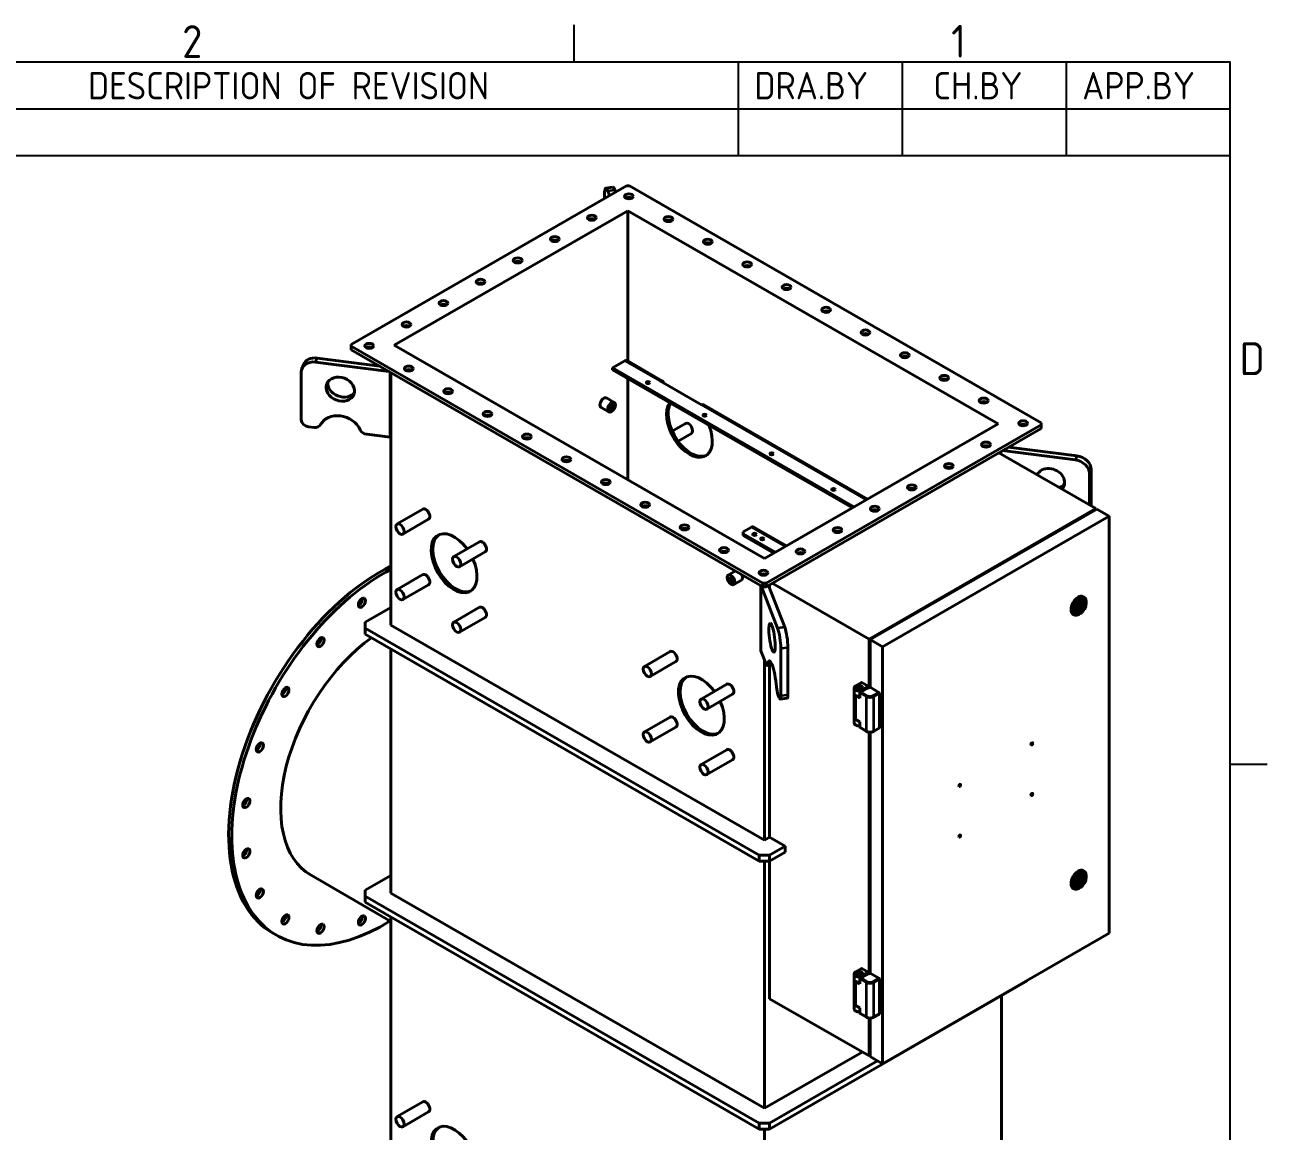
# Model space of a CAD drawing. Header units: millimetres. Extents: x 0 to 4200, y 0 to 2970.
# Drawn here: x 2997 to 4134, y 1892 to 2904 of the extents above; entities that cross this region are included whole.
import ezdxf

# ---------------------------------------------------------------- set-up
doc = ezdxf.new("R2010")
doc.units = ezdxf.units.MM
doc.header["$LTSCALE"] = 10
doc.layers.get('0').update_dxf_attribs({"color": 3, "lineweight": 25})
for name, color, linetype, lineweight in [('가시적인 것(ISO)', 3, 'Continuous', 40), ('가시적인 좁은 것(ISO)', 3, 'Continuous', 35), ('경계(ISO)', 7, 'Continuous', 25), ('기호(ISO)', 5, 'Continuous', 25)]:
    doc.layers.add(name, color=color, linetype=linetype, lineweight=lineweight)
doc.styles.add('ISO Proportiona M2B', font='isocp.shx')
doc.styles.add('문자 텍스트_M2B', font='isocp.shx')

# ---------------------------------------------------------------- blocks, each defined once
blk = doc.blocks.new('경계 Default Border')
at = {"layer": '경계(ISO)'}
for p, q in [((350, 287), (350, 290.4)), ((410, 222.75), (413.4, 222.75))]:
    blk.add_line(p, q, dxfattribs=at)
at = {"layer": '경계(ISO)', "flags": 128}
blk.add_lwpolyline([(10, 10), (10, 287), (410, 287), (410, 10), (10, 10)], dxfattribs=at)
at = {"layer": '경계(ISO)', "color": 2, "char_height": 3, "attachment_point": 7, "style": '문자 텍스트_M2B'}
for s, insert in [('2', (314.13, 287.37)), ('1', (384.49, 287.4)), ('D', (410.88, 258.35))]:
    blk.add_mtext(s, dxfattribs=dict(at, insert=insert))
blk = doc.blocks.new('리비전 내역')
at = {"layer": '기호(ISO)'}
for p, q in [((258, 287), (410, 287)), ((365, 287), (365, 282.72)), ((380, 287), (380, 282.72)), ((395, 287), (395, 282.72)), ((410, 287), (410, 282.72)), ((258, 282.72), (410, 282.72)), ((365, 282.72), (365, 278.44)), ((380, 282.72), (380, 278.44)), ((395, 282.72), (395, 278.44)), ((410, 282.72), (410, 278.44)), ((258, 278.44), (410, 278.44))]:
    blk.add_line(p, q, dxfattribs=at)
at = {"layer": '기호(ISO)', "color": 2, "char_height": 2.5, "attachment_point": 7, "style": 'ISO Proportiona M2B'}
for s, insert in [('DESCRIPTION OF REVISION', (305.51, 283.58)), ('DRA.BY', (366.48, 283.58)), ('CH.BY', (382.86, 283.58)), ('APP.BY', (396.48, 283.58))]:
    blk.add_mtext(s, dxfattribs=dict(at, insert=insert))

msp = doc.modelspace()

# ---------------------------------------------------------------- linework, layer by layer
at = {"layer": '가시적인 것(ISO)'}
for p, q in [((3547.724, 2756.566), (3295.994, 2611.604)), ((3528.905, 2754.56), (3535.411, 2755.398)), ((3532.362, 2747.72), (3530.608, 2752.237)), ((3537.114, 2753.075), (3537.945, 2750.935)), ((3547.724, 2756.566), (3550.552, 2756.566)), ((3927.204, 2539.666), (3550.552, 2756.566)), ((3527.699, 2748.829), (3527.699, 2745.034)), ((3335.309, 2610.79), (3549.138, 2733.926)), ((3549.138, 2596.301), (3549.138, 2733.926)), ((3549.138, 2733.926), (3887.889, 2538.852)), ((3295.994, 2609.975), (3295.994, 2611.604)), ((3295.994, 2606.705), (3295.994, 2609.975)), ((3295.994, 2609.975), (3672.646, 2393.076)), ((3295.994, 2606.705), (3672.646, 2389.806)), ((3674.06, 2415.716), (3335.309, 2610.79)), ((3252.278, 2593.04), (3250.823, 2589.294)), ((3263.252, 2595.368), (3330.784, 2586.671)), ((3321.985, 2591.738), (3264.707, 2599.114)), ((3534.996, 2590.069), (3546.31, 2596.584)), ((3548.306, 2596.78), (3580.833, 2578.049)), ((3250.24, 2542.54), (3250.24, 2586.143)), ((3331.564, 2586.222), (3331.564, 2526.617)), ((3332.292, 2528.49), (3332.292, 2585.803)), ((3534.996, 2590.069), (3755.913, 2462.852)), ((3534.996, 2588.434), (3534.996, 2590.069)), ((3534.996, 2588.434), (3754.493, 2462.034)), ((3549.138, 2487.654), (3549.138, 2580.29)), ((3578.837, 2577.853), (3616.549, 2556.136)), ((3529.571, 2562.59), (3536.643, 2558.518)), ((3524.581, 2553.924), (3531.652, 2549.852)), ((3618.545, 2556.332), (3768.395, 2470.04)), ((3261.898, 2535.588), (3256.746, 2536.252)), ((3601.867, 2539.323), (3589.645, 2532.285)), ((3887.889, 2538.852), (3674.06, 2415.716)), ((3675.474, 2393.076), (3927.204, 2538.038)), ((3927.204, 2539.666), (3927.204, 2538.038)), ((3927.204, 2538.038), (3927.204, 2534.767)), ((3331.564, 2526.617), (3310.147, 2529.375)), ((3332.292, 2528.49), (3331.564, 2526.617)), ((3332.292, 2354.625), (3332.292, 2528.49)), ((3607.19, 2530.08), (3594.986, 2523.052)), ((3675.474, 2389.806), (3927.204, 2534.767)), ((3888.485, 2512.471), (3977.173, 2461.399)), ((3890.179, 2511.495), (3890.179, 2513.446)), ((3891.863, 2514.416), (3958.492, 2505.835)), ((3959.946, 2509.582), (3897.446, 2517.63)), ((3971.503, 2493.259), (3971.503, 2464.664)), ((3972.958, 2463.826), (3972.958, 2497.005)), ((3361.45, 2460.83), (3337.88, 2447.257)), ((3977.173, 2461.399), (3769.755, 2341.954)), ((3978.116, 2460.856), (3770.698, 2341.412)), ((3977.173, 2460.313), (3977.173, 2461.399)), ((3989.43, 2454.34), (3978.116, 2460.856)), ((3366.773, 2451.586), (3343.203, 2438.013)), ((3654.638, 2439.945), (3662.181, 2444.289)), ((3664.177, 2444.485), (3694.097, 2427.255)), ((3782.012, 2334.896), (3989.43, 2454.34)), ((3989.43, 2072.818), (3989.43, 2454.34)), ((3654.638, 2438.316), (3654.638, 2439.945)), ((3654.638, 2438.316), (3683.972, 2421.424)), ((3654.638, 2436.681), (3654.638, 2438.316)), ((3654.638, 2436.681), (3682.553, 2420.606)), ((3413.305, 2430.969), (3389.735, 2417.396)), ((3418.628, 2421.725), (3395.058, 2408.152)), ((3361.45, 2400.877), (3337.88, 2387.303)), ((3647.446, 2404.317), (3640.924, 2400.561)), ((3674.06, 2400.339), (3674.06, 2401.546)), ((3366.773, 2391.633), (3343.203, 2378.06)), ((3652.985, 2395.967), (3645.914, 2391.895)), ((3670.807, 2390.865), (3670.807, 2331.26)), ((3686.084, 2351.875), (3670.982, 2390.764)), ((3675.474, 2393.076), (3672.646, 2393.076)), ((3672.646, 2393.076), (3672.646, 2389.806)), ((3672.646, 2389.806), (3675.474, 2389.806)), ((3675.474, 2389.806), (3675.474, 2393.076)), ((3677.69, 2391.081), (3692.59, 2352.713)), ((3678.774, 2391.706), (3678.774, 2388.289)), ((3681.067, 2393.026), (3769.755, 2341.954)), ((3965.173, 2376.484), (3965.693, 2376.185)), ((3965.803, 2380.737), (3966.51, 2380.33)), ((3968.452, 2374.685), (3968.452, 2376.042)), ((3332.292, 2370.913), (3308.722, 2357.34)), ((3413.305, 2371.016), (3389.735, 2357.442)), ((3956.488, 2364.561), (3957.195, 2364.154)), ((3959.256, 2368.566), (3959.346, 2368.514)), ((3960.94, 2369.432), (3959.284, 2370.386)), ((3959.287, 2370.402), (3959.346, 2370.367)), ((3959.346, 2370.367), (3960.94, 2371.286)), ((3959.346, 2368.514), (3960.94, 2369.432)), ((3959.85, 2367.241), (3960.37, 2366.941)), ((3960.891, 2371.257), (3962.366, 2370.408)), ((3963.052, 2365.307), (3961.878, 2364.626)), ((3962.258, 2373.547), (3963.697, 2372.718)), ((3962.636, 2373.883), (3963.427, 2374.339)), ((3963.801, 2374.437), (3966.716, 2372.759)), ((3965.122, 2373.694), (3963.824, 2374.441)), ((3965.122, 2371.841), (3963.852, 2372.572)), ((3966.716, 2374.612), (3965.122, 2373.694)), ((3966.716, 2372.759), (3965.122, 2371.841)), ((3308.722, 2351.91), (3308.722, 2357.34)), ((3332.292, 2354.625), (3674.06, 2157.814)), ((3418.628, 2361.772), (3395.058, 2348.199)), ((3308.722, 2346.46), (3308.722, 2351.91)), ((3308.722, 2351.91), (3669.346, 2144.241)), ((3669.346, 2138.79), (3308.722, 2346.46)), ((3769.755, 2341.954), (3769.755, 2297.266)), ((3332.292, 2109.361), (3332.292, 2332.887)), ((3587.724, 2330.527), (3564.154, 2316.954)), ((3670.807, 2331.26), (3675.597, 2318.927)), ((3688.994, 2289.879), (3688.994, 2333.481)), ((3695.5, 2334.319), (3695.5, 2290.716)), ((3770.698, 2297.809), (3770.698, 2341.412)), ((3770.698, 2341.412), (3782.012, 2334.896)), ((3782.012, 1953.374), (3782.012, 2334.896)), ((3593.047, 2321.284), (3569.477, 2307.711)), ((3674.06, 2157.814), (3674.06, 2322.883)), ((3681.104, 2318.365), (3676.448, 2317.765)), ((3678.774, 2318.065), (3678.774, 2160.528)), ((3639.579, 2300.666), (3616.009, 2287.093)), ((3756.132, 2296.993), (3756.132, 2292.169)), ((3762.823, 2302.185), (3757.638, 2299.199)), ((3759.379, 2298.076), (3758.906, 2297.802)), ((3768.008, 2297.027), (3761.547, 2293.307)), ((3762.218, 2298.076), (3762.692, 2297.802)), ((3768.813, 2298.895), (3763.156, 2302.152)), ((3768.813, 2296.723), (3768.341, 2296.995)), ((3770.698, 2297.809), (3768.813, 2296.723)), ((3769.284, 2296.995), (3769.284, 2298.078)), ((3778.712, 2293.194), (3770.698, 2297.809)), ((3644.902, 2291.423), (3621.332, 2277.85)), ((3686.387, 2291.142), (3687.539, 2288.175)), ((3694.896, 2287.851), (3688.39, 2287.013)), ((3756.132, 2270.286), (3756.132, 2292.087)), ((3761.27, 2288.015), (3757.499, 2290.187)), ((3761.27, 2292.921), (3761.27, 2288.015)), ((3779.183, 2260.766), (3779.183, 2292.378)), ((3587.724, 2270.574), (3564.154, 2257.001)), ((3756.132, 2270.204), (3756.132, 2265.381)), ((3757.499, 2268.386), (3761.27, 2266.214)), ((3761.27, 2266.214), (3761.27, 2261.309)), ((3593.047, 2261.33), (3569.477, 2247.757)), ((3767.537, 2257.473), (3761.547, 2260.923)), ((3769.755, 2256.769), (3769.755, 2035.651)), ((3770.698, 2036.194), (3770.698, 2256.71)), ((3779.045, 2260.46), (3773.859, 2257.473)), ((3639.579, 2240.713), (3616.009, 2227.14)), ((3644.902, 2231.469), (3621.332, 2217.896)), ((3674.06, 2157.814), (3678.774, 2160.528)), ((3692.916, 2152.385), (3678.774, 2160.528)), ((3678.774, 2144.241), (3692.916, 2152.385)), ((3692.916, 2146.934), (3692.916, 2152.385)), ((3678.774, 2144.241), (3669.346, 2144.241)), ((3669.346, 2144.241), (3669.346, 2138.79)), ((3669.346, 2138.79), (3678.774, 2138.79)), ((3674.06, 1912.55), (3674.06, 2138.79)), ((3692.916, 2146.934), (3678.774, 2138.79)), ((3678.774, 2138.79), (3678.774, 2144.241)), ((3678.774, 2138.79), (3678.774, 2012.825)), ((3332.292, 2083.644), (3259.155, 2125.761)), ((3332.292, 2125.649), (3308.722, 2112.076)), ((3965.173, 2125.77), (3965.693, 2125.47)), ((3965.803, 2130.023), (3966.51, 2129.615)), ((3959.256, 2117.852), (3959.346, 2117.8)), ((3960.94, 2118.718), (3959.284, 2119.672)), ((3959.287, 2119.687), (3959.346, 2119.653)), ((3959.346, 2119.653), (3960.94, 2120.571)), ((3959.346, 2117.8), (3960.94, 2118.718)), ((3959.85, 2116.526), (3960.37, 2116.227)), ((3960.891, 2120.543), (3962.366, 2119.693)), ((3963.052, 2114.593), (3961.878, 2113.912)), ((3962.258, 2122.833), (3963.697, 2122.004)), ((3962.636, 2123.169), (3963.427, 2123.625)), ((3963.801, 2123.723), (3966.716, 2122.044)), ((3965.122, 2122.979), (3963.824, 2123.726)), ((3965.122, 2121.126), (3963.852, 2121.857)), ((3966.716, 2123.897), (3965.122, 2122.979)), ((3966.716, 2122.044), (3965.122, 2121.126)), ((3968.452, 2123.97), (3968.452, 2125.328)), ((3308.722, 2106.646), (3308.722, 2112.076)), ((3308.722, 2106.646), (3669.346, 1898.977)), ((3308.722, 2101.196), (3308.722, 2106.646)), ((3332.292, 2109.361), (3674.06, 1912.55)), ((3956.488, 2113.846), (3957.195, 2113.439)), ((3669.346, 1893.526), (3308.722, 2101.196)), ((3332.292, 1840.115), (3332.292, 2087.623)), ((3224.721, 2072.506), (3227.549, 2070.877)), ((3989.43, 2072.818), (3782.012, 1953.374)), ((3756.132, 2035.377), (3756.132, 2030.554)), ((3762.823, 2040.57), (3757.638, 2037.584)), ((3759.379, 2036.461), (3758.906, 2036.187)), ((3768.008, 2035.412), (3761.547, 2031.692)), ((3762.218, 2036.461), (3762.692, 2036.187)), ((3768.813, 2037.28), (3763.156, 2040.537)), ((3768.813, 2035.108), (3768.341, 2035.38)), ((3770.698, 2036.194), (3768.813, 2035.108)), ((3769.284, 2035.38), (3769.284, 2036.463)), ((3778.712, 2031.579), (3770.698, 2036.194)), ((3914.477, 2029.258), (3678.774, 1893.526)), ((3756.132, 2008.671), (3756.132, 2030.472)), ((3761.27, 2026.4), (3757.499, 2028.572)), ((3761.27, 2031.305), (3761.27, 2026.4)), ((3779.183, 1999.151), (3779.183, 2030.763)), ((3914.477, 2029.656), (3914.477, 2029.258)), ((3678.774, 2012.825), (3769.755, 1960.432)), ((3890.906, 1768.178), (3890.906, 2015.685)), ((3756.132, 2008.589), (3756.132, 2003.766)), ((3757.499, 2006.771), (3761.27, 2004.599)), ((3761.27, 2004.599), (3761.27, 1999.694)), ((3767.537, 1995.858), (3761.547, 1999.308)), ((3769.755, 1995.154), (3769.755, 1960.432)), ((3770.698, 1959.89), (3770.698, 1995.095)), ((3779.045, 1998.844), (3773.859, 1995.858)), ((3674.06, 1912.55), (3763.483, 1964.045)), ((3678.774, 1898.977), (3777.625, 1955.901)), ((3769.755, 1960.432), (3770.698, 1960.975)), ((3782.012, 1953.374), (3770.698, 1959.89)), ((3361.45, 1918.524), (3337.88, 1904.951)), ((3366.773, 1909.28), (3343.203, 1895.707)), ((3678.774, 1898.977), (3669.346, 1898.977)), ((3669.346, 1898.977), (3669.346, 1893.526)), ((3678.774, 1893.526), (3678.774, 1898.977)), ((3669.346, 1893.526), (3678.774, 1893.526)), ((3674.06, 1643.304), (3674.06, 1893.526))]:
    msp.add_line(p, q, dxfattribs=at)
for centre, major_axis, ratio, start_param, end_param in [((3530.608, 2741.336), (-1.703, 13.224), 0.17842005, 5.65799398, 7.22879031), ((3537.114, 2742.174), (-1.703, 13.224), 0.17842005, 5.65799398, 6.28318531), ((3550.081, 2743.795), (-4, 0), 0.5758617, 3.93087328, 5.49390468), ((3516.14, 2724.249), (-4, 0), 0.5758617, 3.93087328, 5.49390468), ((3586.143, 2723.028), (-4, 0), 0.5758617, 3.93087328, 5.49390468), ((3482.199, 2704.704), (-4, 0), 0.5758617, 3.93087328, 5.49390468), ((3622.206, 2702.261), (-4, 0), 0.5758617, 3.93087328, 5.49390468), ((3448.257, 2685.158), (-4, 0), 0.5758617, 3.93087328, 5.49390468), ((3658.268, 2681.494), (-4, 0), 0.5758617, 3.93087328, 5.49390468), ((3414.316, 2665.613), (-4, 0), 0.5758617, 3.93087328, 5.49390468), ((3694.331, 2660.727), (-4, 0), 0.5758617, 3.93087328, 5.49390468), ((3380.375, 2646.068), (-4, 0), 0.5758617, 3.93087328, 5.49390468), ((3730.393, 2639.96), (-4, 0), 0.5758617, 3.93087328, 5.49390468), ((3346.434, 2626.522), (-4, 0), 0.5758617, 3.93087328, 5.49390468), ((3766.456, 2619.193), (-4, 0), 0.5758617, 3.93087328, 5.49390468), ((3312.493, 2606.977), (-4, 0), 0.5758617, 3.93087328, 5.49390468), ((3263.252, 2584.467), (-12.429, 4.827), 0.79784058, 5.01284084, 6.58363716), ((3264.707, 2588.213), (-12.429, 4.827), 0.79784058, 5.01284084, 6.28318531), ((3546.31, 2593.314), (1.996, 3.466), 0.57809312, 0, 0.78346445), ((3802.518, 2598.426), (-4, 0), 0.5758617, 3.93087328, 5.49390468), ((3348.555, 2586.21), (-4, 0), 0.5758617, 3.93087328, 5.49390468), ((3287.478, 2574.38), (-12.429, 4.827), 0.79784058, 0.19004829, 2.95154437), ((3567.523, 2574.969), (-1.639, 0), 0.5758617, 4.18912939, 5.23564857), ((3578.837, 2574.583), (1.996, 3.466), 0.57809312, 5.49972085, 7.06664976), ((3838.58, 2577.659), (-4, 0), 0.5758617, 3.93087328, 5.49390468), ((3384.618, 2565.443), (-4, 0), 0.5758617, 3.93087328, 5.49390468), ((3527.076, 2558.257), (-2.495, -4.333), 0.57809312, 3.14159265, 6.28318531), ((3605.377, 2535.306), (14.805, -25.709), 0.57809312, 3.38271015, 7.61673155), ((3606.885, 2536.174), (-14.805, 25.709), 0.57809312, 0.32300213, 3.09082076), ((3874.643, 2556.892), (-4, 0), 0.5758617, 3.93087328, 5.49390468), ((3286.023, 2529.757), (-18.644, 7.24), 0.79784058, 3.82644129, 6.19924039), ((3420.68, 2544.676), (-4, 0), 0.5758617, 3.93087328, 5.49390468), ((3616.549, 2552.866), (1.996, 3.466), 0.57809312, 0, 0.78346445), ((3256.746, 2541.702), (-6.215, 2.413), 0.79784058, 0.30045186, 1.87124818), ((3261.898, 2541.039), (6.215, -2.413), 0.79784058, 5.01284084, 6.19924039), ((3604.528, 2534.701), (2.662, -4.622), 0.57809312, 0, 3.14159265), ((3619.377, 2545.108), (-1.639, 0), 0.5758617, 4.18912939, 5.23564857), ((3605.377, 2535.306), (14.805, -25.709), 0.57809312, 1.64786815, 1.65580692), ((3910.705, 2536.125), (-4, 0), 0.5758617, 3.93087328, 5.49390468), ((3310.147, 2534.825), (-6.215, 2.413), 0.79784058, 0.68484863, 1.87124818), ((3456.743, 2523.909), (-4, 0), 0.5758617, 3.93087328, 5.49390468), ((3876.764, 2516.579), (-4, 0), 0.5758617, 3.93087328, 5.49390468), ((3492.805, 2503.142), (-4, 0), 0.5758617, 3.93087328, 5.49390468), ((3680.66, 2509.818), (-1.639, 0), 0.5758617, 4.18912939, 5.23564857), ((3958.492, 2494.935), (12.429, -4.827), 0.79784058, 0.30045186, 1.87124818), ((3959.946, 2498.681), (12.429, -4.827), 0.79784058, 0.30045186, 1.87124818), ((3842.823, 2497.034), (-4, 0), 0.5758617, 3.93087328, 5.49390468), ((3935.721, 2486.966), (-12.429, 4.827), 0.79784058, 2.81405881, 6.23117372), ((3937.176, 2490.713), (-12.429, 4.827), 0.79784058, 0.19004829, 0.34350145), ((3528.868, 2482.375), (-4, 0), 0.5758617, 3.93087328, 5.49390468), ((3737.228, 2477.242), (-1.639, 0), 0.5758617, 4.18912939, 5.23564857), ((3808.882, 2477.489), (-4, 0), 0.5758617, 3.93087328, 5.49390468), ((3937.176, 2490.713), (12.429, -4.827), 0.79784058, 5.56013842, 6.09313702), ((3364.112, 2456.208), (-2.662, 4.622), 0.57809312, 3.14159265, 6.28318531), ((3564.93, 2461.608), (-4, 0), 0.5758617, 3.93087328, 5.49390468), ((3774.941, 2457.943), (-4, 0), 0.5758617, 3.93087328, 5.49390468), ((3662.181, 2441.018), (1.996, 3.466), 0.57809312, 0, 0.78346445), ((3390.039, 2411.301), (14.805, -25.709), 0.57809312, 1.75499133, 7.67665847), ((3391.547, 2412.17), (-14.805, 25.709), 0.57809312, 0.0507719, 3.09082076), ((3600.993, 2440.841), (-4, 0), 0.5758617, 3.93087328, 5.49390468), ((3665.009, 2436.138), (-1.639, 0), 0.5758617, 4.18912939, 5.23564857), ((3672.08, 2432.066), (-1.639, 0), 0.5758617, 4.18912939, 5.23564857), ((3741, 2438.398), (-4, 0), 0.5758617, 3.93087328, 5.49390468), ((3415.966, 2426.347), (-2.662, 4.622), 0.57809312, 3.14159265, 6.28318531), ((3637.055, 2420.074), (-4, 0), 0.5758617, 3.93087328, 5.49390468), ((3707.059, 2418.852), (-4, 0), 0.5758617, 3.93087328, 5.49390468), ((3322.864, 2242.934), (-98.143, -170.428), 0.57809312, 3.85720845, 6.28318531), ((3325.692, 2241.305), (-98.143, -170.428), 0.57809312, 3.87758165, 7.1089894), ((3364.112, 2396.255), (-2.662, 4.622), 0.57809312, 3.14159265, 6.28318531), ((3650.49, 2400.3), (2.495, -4.333), 0.57809312, 0, 1.37439682), ((3673.117, 2399.307), (-4, 0), 0.5758617, 3.93087328, 5.49390468), ((3302.953, 2376.815), (2.329, 4.044), 0.57809312, 3.79126171, 5.63351625), ((3961.146, 2372.649), (4.658, 8.088), 0.57809312, 0, 3.14159265), ((3961.853, 2372.242), (4.658, 8.088), 0.57809312, 5.49585344, 10.21210983), ((3963.031, 2371.563), (2.662, 4.622), 0.57809312, 5.70998612, 8.42331341), ((3415.966, 2366.394), (-2.662, 4.622), 0.57809312, 3.14159265, 6.28318531), ((3963.031, 2371.563), (-2.662, -4.622), 0.57809312, 5.70998612, 8.42331341), ((3960.014, 2373.3), (1.58, 2.744), 0.57809312, 3.74747052, 4.1026437), ((3963.031, 2371.563), (1.58, 2.744), 0.57809312, 5.86186575, 8.27143378), ((3963.031, 2371.563), (-1.58, -2.744), 0.57809312, 5.86186575, 8.27143378), ((3325.692, 2241.305), (-66.538, -115.544), 0.57809312, 4.04374007, 6.28318531), ((3265.08, 2340.778), (2.329, 4.044), 0.57809312, 3.79126171, 5.63351625), ((3686.084, 2340.974), (1.703, -13.224), 0.17842005, 0.945605, 2.51640133), ((3692.59, 2341.812), (-1.703, 13.224), 0.17842005, 4.08719766, 5.65799398), ((3590.386, 2325.906), (-2.662, 4.622), 0.57809312, 3.14159265, 6.28318531), ((3675.597, 2324.377), (0.851, -6.612), 0.17842005, 5.65799398, 6.84439353), ((3680.992, 2302.309), (-2.554, 19.836), 0.17842005, 4.47159443, 6.84439353), ((3616.313, 2280.998), (14.805, -25.709), 0.57809312, 1.75499133, 7.67665847), ((3232.864, 2295.163), (2.329, 4.044), 0.57809312, 3.79126171, 5.63351625), ((3617.822, 2281.867), (-14.805, 25.709), 0.57809312, 0.0507719, 3.09082076), ((3642.24, 2296.045), (-2.662, 4.622), 0.57809312, 3.14159265, 6.28318531), ((3686.387, 2296.592), (-0.851, 6.612), 0.17842005, 1.33000178, 2.51640133), ((3760.799, 2297.265), (-2.667, 0), 0.5758617, 2.42121291, 7.00356505), ((3760.799, 2296.72), (-2.667, 0), 0.5758617, 5.50163969, 6.10477871), ((3760.799, 2296.72), (2.667, 0), 0.5758617, 0.1784066, 0.78154562), ((3763.156, 2301.607), (-0.333, 0.578), 0.57809312, 5.49972085, 6.28318531), ((3768.341, 2296.45), (-0.333, 0.578), 0.57809312, 5.49972085, 6.28318531), ((3768.813, 2298.35), (-0.333, 0.578), 0.57809312, 3.92892453, 5.49972085), ((3687.539, 2293.625), (0.851, -6.612), 0.17842005, 5.65799398, 7.22879031), ((3694.045, 2294.463), (0.851, -6.612), 0.17842005, 0, 0.945605), ((3760.799, 2292.087), (-4.667, 0), 0.5758617, 6.26797372, 7.06858347), ((3760.799, 2292.169), (-4.667, 0), 0.5758617, 0, 1.67198417), ((3762.213, 2292.921), (0.943, 0), 0.57809312, 1.57079633, 3.14159265), ((3778.712, 2292.649), (-0.333, 0.578), 0.57809312, 3.92892453, 5.49972085), ((3590.386, 2265.952), (-2.662, 4.622), 0.57809312, 3.14159265, 6.28318531), ((3760.799, 2270.204), (-4.667, 0), 0.5758617, 6.26797372, 7.27637748), ((3760.799, 2270.286), (-4.667, 0), 0.5758617, 0, 0.78539816), ((3762.213, 2261.309), (0.943, 0), 0.57809312, 3.14159265, 3.92892453), ((3778.712, 2261.037), (0.333, -0.578), 0.57809312, 0, 0.78733187), ((3209.457, 2244.436), (2.329, 4.044), 0.57809312, 3.79126171, 5.63351625), ((3642.24, 2236.091), (-2.662, 4.622), 0.57809312, 3.14159265, 6.28318531), ((3917.776, 2246.567), (0.582, 1.011), 0.57809312, 4.07990888, 5.34486908), ((3851.78, 2208.562), (0.582, 1.011), 0.57809312, 4.07990888, 5.34486908), ((3197.152, 2193.562), (2.329, 4.044), 0.57809312, 3.79126171, 5.63351625), ((3917.776, 2200.239), (0.582, 1.011), 0.57809312, 4.07990888, 5.34486908), ((3851.78, 2162.234), (0.582, 1.011), 0.57809312, 4.07990888, 5.34486908), ((3197.152, 2147.52), (2.329, 4.044), 0.57809312, 3.79126171, 5.63351625), ((3961.146, 2121.934), (4.658, 8.088), 0.57809312, 0, 3.14159265), ((3961.853, 2121.527), (4.658, 8.088), 0.57809312, 5.49585344, 10.21210983), ((3963.031, 2120.849), (2.662, 4.622), 0.57809312, 5.70998612, 8.42331341), ((3963.031, 2120.849), (-2.662, -4.622), 0.57809312, 5.70998612, 8.42331341), ((3960.014, 2122.586), (1.58, 2.744), 0.57809312, 3.74747052, 4.1026437), ((3963.031, 2120.849), (1.58, 2.744), 0.57809312, 5.86186575, 8.27143378), ((3963.031, 2120.849), (-1.58, -2.744), 0.57809312, 5.86186575, 8.27143378), ((3209.457, 2110.819), (2.329, 4.044), 0.57809312, 3.79126171, 5.63351625), ((3232.864, 2087.049), (2.329, 4.044), 0.57809312, 3.79126171, 5.63351625), ((3265.08, 2078.539), (2.329, 4.044), 0.57809312, 3.79126171, 5.63351625), ((3302.953, 2086.121), (2.329, 4.044), 0.57809312, 3.79126171, 5.63351625), ((3760.799, 2035.65), (-2.667, 0), 0.5758617, 2.42121291, 7.00356505), ((3760.799, 2035.105), (-2.667, 0), 0.5758617, 5.50163969, 6.10477871), ((3760.799, 2035.105), (2.667, 0), 0.5758617, 0.1784066, 0.78154562), ((3763.156, 2039.992), (-0.333, 0.578), 0.57809312, 5.49972085, 6.28318531), ((3768.341, 2034.835), (-0.333, 0.578), 0.57809312, 5.49972085, 6.28318531), ((3768.813, 2036.735), (-0.333, 0.578), 0.57809312, 3.92892453, 5.49972085), ((3760.799, 2030.472), (-4.667, 0), 0.5758617, 6.26797372, 7.06858347), ((3760.799, 2030.554), (-4.667, 0), 0.5758617, 0, 1.67198417), ((3762.213, 2031.305), (0.943, 0), 0.57809312, 1.57079633, 3.14159265), ((3778.712, 2031.034), (-0.333, 0.578), 0.57809312, 3.92892453, 5.49972085), ((3760.799, 2008.589), (-4.667, 0), 0.5758617, 6.26797372, 7.27637748), ((3760.799, 2008.671), (-4.667, 0), 0.5758617, 0, 0.78539816), ((3762.213, 1999.694), (0.943, 0), 0.57809312, 3.14159265, 3.92892453), ((3778.712, 1999.422), (0.333, -0.578), 0.57809312, 0, 0.78733187), ((3364.112, 1913.902), (-2.662, 4.622), 0.57809312, 3.14159265, 6.28318531), ((3390.039, 1868.995), (14.805, -25.709), 0.57809312, 1.75499133, 7.67665847), ((3391.547, 1869.863), (-14.805, 25.709), 0.57809312, 0.0507719, 3.09082076)]:
    msp.add_ellipse(centre, major_axis=major_axis, ratio=ratio, start_param=start_param, end_param=end_param, dxfattribs=at)
for centre, major_axis, ratio in [((3550.081, 2747.065), (4, 0), 0.5758617), ((3516.14, 2727.519), (4, 0), 0.5758617), ((3586.143, 2726.298), (4, 0), 0.5758617), ((3482.199, 2707.974), (4, 0), 0.5758617), ((3622.206, 2705.531), (4, 0), 0.5758617), ((3448.257, 2688.429), (4, 0), 0.5758617), ((3658.268, 2684.764), (4, 0), 0.5758617), ((3414.316, 2668.883), (4, 0), 0.5758617), ((3694.331, 2663.997), (4, 0), 0.5758617), ((3380.375, 2649.338), (4, 0), 0.5758617), ((3730.393, 2643.23), (4, 0), 0.5758617), ((3346.434, 2629.792), (4, 0), 0.5758617), ((3766.456, 2622.463), (4, 0), 0.5758617), ((3312.493, 2610.247), (4, 0), 0.5758617), ((3802.518, 2601.696), (4, 0), 0.5758617), ((3348.555, 2589.48), (4, 0), 0.5758617), ((3286.023, 2570.634), (-12.429, 4.827), 0.79784058), ((3838.58, 2580.929), (4, 0), 0.5758617), ((3384.618, 2568.713), (4, 0), 0.5758617), ((3567.523, 2576.605), (1.639, 0), 0.5758617), ((3534.147, 2554.185), (2.495, 4.333), 0.57809312), ((3874.643, 2560.162), (4, 0), 0.5758617), ((3420.68, 2547.946), (4, 0), 0.5758617), ((3534.147, 2554.185), (1.106, 1.92), 0.57809312), ((3619.377, 2546.744), (1.639, 0), 0.5758617), ((3910.705, 2539.395), (4, 0), 0.5758617), ((3456.743, 2527.179), (4, 0), 0.5758617), ((3680.66, 2511.453), (1.639, 0), 0.5758617), ((3876.764, 2519.85), (4, 0), 0.5758617), ((3492.805, 2506.412), (4, 0), 0.5758617), ((3842.823, 2500.304), (4, 0), 0.5758617), ((3528.868, 2485.645), (4, 0), 0.5758617), ((3737.228, 2478.878), (1.639, 0), 0.5758617), ((3808.882, 2480.759), (4, 0), 0.5758617), ((3564.93, 2464.878), (4, 0), 0.5758617), ((3774.941, 2461.213), (4, 0), 0.5758617), ((3340.542, 2442.635), (-2.662, 4.622), 0.57809312), ((3600.993, 2444.111), (4, 0), 0.5758617), ((3741, 2441.668), (4, 0), 0.5758617), ((3665.009, 2437.773), (1.639, 0), 0.5758617), ((3672.08, 2433.701), (1.639, 0), 0.5758617), ((3637.055, 2423.344), (4, 0), 0.5758617), ((3707.059, 2422.123), (4, 0), 0.5758617), ((3392.396, 2412.774), (-2.662, 4.622), 0.57809312), ((3643.419, 2396.228), (-2.495, 4.333), 0.57809312), ((3643.419, 2396.228), (-1.106, 1.92), 0.57809312), ((3673.117, 2402.577), (4, 0), 0.5758617), ((3340.542, 2382.682), (-2.662, 4.622), 0.57809312), ((3305.781, 2375.186), (2.329, 4.044), 0.57809312), ((3963.031, 2371.563), (-3.826, -6.644), 0.57809312), ((3963.031, 2371.563), (-2.711, -4.708), 0.57809312), ((3963.031, 2371.563), (-0.665, -1.155), 0.57809312), ((3392.396, 2352.821), (-2.662, 4.622), 0.57809312), ((3680.992, 2343.186), (-1.703, 13.224), 0.17842005), ((3267.909, 2339.149), (2.329, 4.044), 0.57809312), ((3566.816, 2312.332), (-2.662, 4.622), 0.57809312), ((3235.692, 2293.534), (2.329, 4.044), 0.57809312), ((3760.799, 2297.538), (-3, 0), 0.5758617), ((3760.799, 2297.265), (-2, 0), 0.5758617), ((3618.67, 2282.471), (-2.662, 4.622), 0.57809312), ((3566.816, 2252.379), (-2.662, 4.622), 0.57809312), ((3212.286, 2242.807), (2.329, 4.044), 0.57809312), ((3918.719, 2246.024), (-0.582, -1.011), 0.57809312), ((3618.67, 2222.518), (-2.662, 4.622), 0.57809312), ((3852.723, 2208.019), (-0.582, -1.011), 0.57809312), ((3199.98, 2191.933), (2.329, 4.044), 0.57809312), ((3918.719, 2199.696), (-0.582, -1.011), 0.57809312), ((3852.723, 2161.691), (-0.582, -1.011), 0.57809312), ((3199.98, 2145.892), (2.329, 4.044), 0.57809312), ((3963.031, 2120.849), (-3.826, -6.644), 0.57809312), ((3963.031, 2120.849), (-2.711, -4.708), 0.57809312), ((3963.031, 2120.849), (-0.665, -1.155), 0.57809312), ((3212.286, 2109.19), (2.329, 4.044), 0.57809312), ((3235.692, 2085.421), (2.329, 4.044), 0.57809312), ((3267.909, 2076.911), (2.329, 4.044), 0.57809312), ((3305.781, 2084.492), (2.329, 4.044), 0.57809312), ((3760.799, 2035.922), (-3, 0), 0.5758617), ((3760.799, 2035.65), (-2, 0), 0.5758617), ((3340.542, 1900.329), (-2.662, 4.622), 0.57809312)]:
    msp.add_ellipse(centre, major_axis=major_axis, ratio=ratio, dxfattribs=at)
for points, knots in [([(3756.132, 2296.993), (3756.132, 2297.174), (3756.157, 2297.355), (3756.253, 2297.704), (3756.324, 2297.873), (3756.504, 2298.191), (3756.612, 2298.34), (3756.859, 2298.62), (3756.997, 2298.749), (3757.3, 2298.989), (3757.463, 2299.099), (3757.638, 2299.199)], [5.497787144, 5.497787144, 5.497787144, 5.497787144, 5.654866776, 5.654866776, 5.811946409, 5.811946409, 5.969026042, 5.969026042, 6.126105675, 6.126105675, 6.283185307, 6.283185307, 6.283185307, 6.283185307]), ([(3756.132, 2265.381), (3756.132, 2265.088), (3756.198, 2264.797), (3756.451, 2264.235), (3756.646, 2263.97), (3757.165, 2263.462), (3757.505, 2263.231), (3758.29, 2262.84), (3758.74, 2262.686), (3759.688, 2262.476), (3760.185, 2262.419), (3760.88, 2262.409), (3761.076, 2262.413), (3761.27, 2262.425)], [0.78539816, 0.78539816, 0.78539816, 0.78539816, 1.03891682, 1.03891682, 1.3173777, 1.3173777, 1.64367389, 1.64367389, 1.98829169, 1.98829169, 2.33014402, 2.33014402, 2.46389669, 2.46389669, 2.46389669, 2.46389669]), ([(3767.537, 2257.473), (3767.886, 2257.273), (3768.277, 2257.111), (3769.112, 2256.865), (3769.557, 2256.782), (3770.466, 2256.7), (3770.93, 2256.7), (3771.839, 2256.782), (3772.284, 2256.865), (3773.12, 2257.111), (3773.511, 2257.273), (3773.859, 2257.473)], [1.57079633, 1.57079633, 1.57079633, 1.57079633, 1.88495559, 1.88495559, 2.19911486, 2.19911486, 2.51327412, 2.51327412, 2.82743339, 2.82743339, 3.14159265, 3.14159265, 3.14159265, 3.14159265]), ([(3756.132, 2035.377), (3756.132, 2035.559), (3756.157, 2035.74), (3756.253, 2036.089), (3756.324, 2036.258), (3756.504, 2036.576), (3756.612, 2036.725), (3756.859, 2037.004), (3756.997, 2037.134), (3757.3, 2037.374), (3757.463, 2037.484), (3757.638, 2037.584)], [5.497787144, 5.497787144, 5.497787144, 5.497787144, 5.654866776, 5.654866776, 5.811946409, 5.811946409, 5.969026042, 5.969026042, 6.126105675, 6.126105675, 6.283185307, 6.283185307, 6.283185307, 6.283185307]), ([(3756.132, 2003.766), (3756.132, 2003.473), (3756.198, 2003.182), (3756.451, 2002.62), (3756.646, 2002.354), (3757.165, 2001.847), (3757.505, 2001.616), (3758.29, 2001.225), (3758.74, 2001.071), (3759.688, 2000.861), (3760.185, 2000.804), (3760.88, 2000.793), (3761.076, 2000.798), (3761.27, 2000.81)], [0.78539816, 0.78539816, 0.78539816, 0.78539816, 1.03891682, 1.03891682, 1.3173777, 1.3173777, 1.64367389, 1.64367389, 1.98829169, 1.98829169, 2.33014402, 2.33014402, 2.46389669, 2.46389669, 2.46389669, 2.46389669]), ([(3767.537, 1995.858), (3767.886, 1995.658), (3768.277, 1995.495), (3769.112, 1995.25), (3769.557, 1995.167), (3770.466, 1995.084), (3770.93, 1995.084), (3771.839, 1995.167), (3772.284, 1995.25), (3773.12, 1995.495), (3773.511, 1995.658), (3773.859, 1995.858)], [1.57079633, 1.57079633, 1.57079633, 1.57079633, 1.88495559, 1.88495559, 2.19911486, 2.19911486, 2.51327412, 2.51327412, 2.82743339, 2.82743339, 3.14159265, 3.14159265, 3.14159265, 3.14159265])]:
    msp.add_open_spline(points, degree=3, knots=knots, dxfattribs=at)
at = {"layer": '가시적인 좁은 것(ISO)'}
for p, q in [((3530.608, 2752.237), (3537.114, 2753.075)), ((3263.252, 2595.368), (3264.707, 2599.114)), ((3546.31, 2596.584), (3578.837, 2577.853)), ((3616.549, 2556.136), (3767.226, 2469.367)), ((3959.946, 2509.582), (3958.492, 2505.835)), ((3971.503, 2493.259), (3972.958, 2497.005)), ((3662.181, 2444.289), (3692.929, 2426.582)), ((3692.59, 2352.713), (3686.084, 2351.875)), ((3688.994, 2333.481), (3695.5, 2334.319)), ((3680.713, 2319.345), (3676.945, 2318.86)), ((3763.156, 2302.152), (3757.97, 2299.166)), ((3762.213, 2293.466), (3768.341, 2296.995)), ((3763.627, 2295.909), (3768.813, 2298.895)), ((3769.284, 2298.078), (3764.098, 2295.092)), ((3695.5, 2290.716), (3688.994, 2289.879)), ((3757.499, 2290.187), (3757.499, 2268.386)), ((3767.398, 2289.392), (3761.27, 2292.921)), ((3767.87, 2290.208), (3762.213, 2293.466)), ((3764.098, 2295.092), (3764.098, 2294.776)), ((3767.398, 2257.78), (3767.398, 2289.392)), ((3773.527, 2290.208), (3778.712, 2293.194)), ((3779.183, 2292.378), (3773.998, 2289.392)), ((3773.998, 2257.78), (3773.998, 2289.392)), ((3761.27, 2261.309), (3767.398, 2257.78)), ((3773.998, 2257.78), (3779.183, 2260.766)), ((3763.156, 2040.537), (3757.97, 2037.551)), ((3762.213, 2031.851), (3768.341, 2035.38)), ((3763.627, 2034.294), (3768.813, 2037.28)), ((3769.284, 2036.463), (3764.098, 2033.477)), ((3757.499, 2028.572), (3757.499, 2006.771)), ((3767.398, 2027.776), (3761.27, 2031.305)), ((3767.87, 2028.593), (3762.213, 2031.851)), ((3764.098, 2033.477), (3764.098, 2033.161)), ((3767.398, 1996.165), (3767.398, 2027.776)), ((3773.527, 2028.593), (3778.712, 2031.579)), ((3779.183, 2030.763), (3773.998, 2027.776)), ((3773.998, 1996.165), (3773.998, 2027.776)), ((3761.27, 1999.694), (3767.398, 1996.165)), ((3773.998, 1996.165), (3779.183, 1999.151))]:
    msp.add_line(p, q, dxfattribs=at)
for centre, major_axis, ratio, start_param, end_param in [((3760.799, 2296.993), (-4.667, 0), 0.5758617, 0, 2.35619449), ((3757.97, 2298.621), (-0.333, 0.578), 0.57809312, 5.49972085, 6.28318531), ((3763.627, 2295.364), (-0.333, 0.578), 0.57809312, 3.92892453, 5.49972085), ((3767.87, 2289.663), (0.333, 0.578), 0.57809312, 0.78346445, 2.35426078), ((3770.698, 2291.292), (-4.667, 0), 0.5758617, 0.78539816, 2.35619449), ((3770.698, 2291.837), (-4, 0), 0.5758617, 0.78539816, 2.35619449), ((3773.527, 2289.663), (-0.333, 0.578), 0.57809312, 3.92892453, 5.49972085), ((3760.799, 2265.381), (-4.667, 0), 0.5758617, 0, 1.67198417), ((3767.87, 2258.051), (-0.333, -0.578), 0.57809312, 5.49585344, 6.28318531), ((3770.698, 2259.68), (4.667, 0), 0.5758617, 3.92699082, 5.49778714), ((3773.527, 2258.051), (0.333, -0.578), 0.57809312, 0, 0.78733187), ((3760.799, 2035.377), (-4.667, 0), 0.5758617, 0, 2.35619449), ((3757.97, 2037.006), (-0.333, 0.578), 0.57809312, 5.49972085, 6.28318531), ((3763.627, 2033.749), (-0.333, 0.578), 0.57809312, 3.92892453, 5.49972085), ((3767.87, 2028.048), (0.333, 0.578), 0.57809312, 0.78346445, 2.35426078), ((3770.698, 2029.677), (-4.667, 0), 0.5758617, 0.78539816, 2.35619449), ((3770.698, 2030.222), (-4, 0), 0.5758617, 0.78539816, 2.35619449), ((3773.527, 2028.048), (-0.333, 0.578), 0.57809312, 3.92892453, 5.49972085), ((3760.799, 2003.766), (-4.667, 0), 0.5758617, 0, 1.67198417), ((3767.87, 1996.436), (-0.333, -0.578), 0.57809312, 5.49585344, 6.28318531), ((3770.698, 1998.065), (4.667, 0), 0.5758617, 3.92699082, 5.49778714), ((3773.527, 1996.436), (0.333, -0.578), 0.57809312, 0, 0.78733187)]:
    msp.add_ellipse(centre, major_axis=major_axis, ratio=ratio, start_param=start_param, end_param=end_param, dxfattribs=at)
for points, knots in [([(3757.97, 2299.166), (3757.808, 2299.073), (3757.661, 2298.972), (3757.529, 2298.864), (3757.52, 2298.857), (3757.512, 2298.85), (3757.503, 2298.843), (3757.374, 2298.735), (3757.262, 2298.622), (3757.167, 2298.504), (3757.154, 2298.487), (3757.141, 2298.47), (3757.128, 2298.452), (3757.047, 2298.345), (3756.981, 2298.236), (3756.93, 2298.123), (3756.913, 2298.086), (3756.898, 2298.048), (3756.884, 2298.01), (3756.827, 2297.854), (3756.799, 2297.696), (3756.799, 2297.538), (3756.799, 2297.399), (3756.82, 2297.261), (3756.864, 2297.124), (3756.87, 2297.105), (3756.877, 2297.085), (3756.884, 2297.066), (3756.932, 2296.932), (3757, 2296.803), (3757.089, 2296.677), (3757.101, 2296.659), (3757.115, 2296.64), (3757.128, 2296.623), (3757.224, 2296.494), (3757.34, 2296.372), (3757.475, 2296.256), (3757.484, 2296.248), (3757.494, 2296.24), (3757.503, 2296.232), (3757.641, 2296.116), (3757.797, 2296.008), (3757.97, 2295.909)], [0, 0, 0, 0, 0.05859375, 0.05859375, 0.05859375, 0.0625, 0.0625, 0.0625, 0.1171875, 0.1171875, 0.1171875, 0.125, 0.125, 0.125, 0.171875, 0.171875, 0.171875, 0.1875, 0.1875, 0.1875, 0.25, 0.25, 0.25, 0.3046875, 0.3046875, 0.3046875, 0.3125, 0.3125, 0.3125, 0.3671875, 0.3671875, 0.3671875, 0.375, 0.375, 0.375, 0.43359375, 0.43359375, 0.43359375, 0.4375, 0.4375, 0.4375, 0.5, 0.5, 0.5, 0.5]), ([(3757.97, 2295.909), (3758.132, 2295.815), (3758.307, 2295.731), (3758.494, 2295.655), (3758.507, 2295.65), (3758.519, 2295.645), (3758.532, 2295.64), (3758.719, 2295.566), (3758.915, 2295.501), (3759.121, 2295.446), (3759.151, 2295.439), (3759.179, 2295.431), (3759.21, 2295.424), (3759.396, 2295.377), (3759.587, 2295.339), (3759.782, 2295.31), (3759.847, 2295.3), (3759.911, 2295.291), (3759.979, 2295.283), (3760.249, 2295.25), (3760.523, 2295.234), (3760.799, 2295.234), (3761.04, 2295.234), (3761.279, 2295.247), (3761.517, 2295.272), (3761.551, 2295.275), (3761.585, 2295.279), (3761.618, 2295.283), (3761.85, 2295.311), (3762.075, 2295.35), (3762.294, 2295.401), (3762.325, 2295.408), (3762.358, 2295.416), (3762.387, 2295.424), (3762.61, 2295.479), (3762.823, 2295.546), (3763.025, 2295.624), (3763.038, 2295.629), (3763.053, 2295.635), (3763.065, 2295.64), (3763.266, 2295.719), (3763.454, 2295.809), (3763.627, 2295.909)], [0.5, 0.5, 0.5, 0.5, 0.55859375, 0.55859375, 0.55859375, 0.5625, 0.5625, 0.5625, 0.6171875, 0.6171875, 0.6171875, 0.625, 0.625, 0.625, 0.671875, 0.671875, 0.671875, 0.6875, 0.6875, 0.6875, 0.75, 0.75, 0.75, 0.8046875, 0.8046875, 0.8046875, 0.8125, 0.8125, 0.8125, 0.8671875, 0.8671875, 0.8671875, 0.875, 0.875, 0.875, 0.93359375, 0.93359375, 0.93359375, 0.9375, 0.9375, 0.9375, 1, 1, 1, 1]), ([(3757.97, 2037.551), (3757.808, 2037.458), (3757.661, 2037.357), (3757.529, 2037.249), (3757.52, 2037.242), (3757.512, 2037.235), (3757.503, 2037.228), (3757.374, 2037.12), (3757.262, 2037.007), (3757.167, 2036.888), (3757.154, 2036.872), (3757.141, 2036.855), (3757.128, 2036.837), (3757.047, 2036.73), (3756.981, 2036.62), (3756.93, 2036.508), (3756.913, 2036.47), (3756.898, 2036.433), (3756.884, 2036.394), (3756.827, 2036.239), (3756.799, 2036.081), (3756.799, 2035.922), (3756.799, 2035.783), (3756.82, 2035.646), (3756.864, 2035.509), (3756.87, 2035.489), (3756.877, 2035.47), (3756.884, 2035.45), (3756.932, 2035.317), (3757, 2035.188), (3757.089, 2035.061), (3757.101, 2035.043), (3757.115, 2035.025), (3757.128, 2035.008), (3757.224, 2034.879), (3757.34, 2034.757), (3757.475, 2034.64), (3757.484, 2034.633), (3757.494, 2034.625), (3757.503, 2034.617), (3757.641, 2034.501), (3757.797, 2034.393), (3757.97, 2034.294)], [0, 0, 0, 0, 0.05859375, 0.05859375, 0.05859375, 0.0625, 0.0625, 0.0625, 0.1171875, 0.1171875, 0.1171875, 0.125, 0.125, 0.125, 0.171875, 0.171875, 0.171875, 0.1875, 0.1875, 0.1875, 0.25, 0.25, 0.25, 0.3046875, 0.3046875, 0.3046875, 0.3125, 0.3125, 0.3125, 0.3671875, 0.3671875, 0.3671875, 0.375, 0.375, 0.375, 0.43359375, 0.43359375, 0.43359375, 0.4375, 0.4375, 0.4375, 0.5, 0.5, 0.5, 0.5]), ([(3757.97, 2034.294), (3758.132, 2034.2), (3758.307, 2034.116), (3758.494, 2034.04), (3758.507, 2034.035), (3758.519, 2034.03), (3758.532, 2034.025), (3758.719, 2033.95), (3758.915, 2033.886), (3759.121, 2033.831), (3759.151, 2033.824), (3759.179, 2033.816), (3759.21, 2033.809), (3759.396, 2033.762), (3759.587, 2033.724), (3759.782, 2033.695), (3759.847, 2033.685), (3759.911, 2033.676), (3759.979, 2033.668), (3760.249, 2033.635), (3760.523, 2033.619), (3760.799, 2033.619), (3761.04, 2033.619), (3761.279, 2033.631), (3761.517, 2033.656), (3761.551, 2033.66), (3761.585, 2033.664), (3761.618, 2033.668), (3761.85, 2033.696), (3762.075, 2033.735), (3762.294, 2033.786), (3762.325, 2033.793), (3762.358, 2033.801), (3762.387, 2033.809), (3762.61, 2033.864), (3762.823, 2033.931), (3763.025, 2034.009), (3763.038, 2034.014), (3763.053, 2034.02), (3763.065, 2034.025), (3763.266, 2034.104), (3763.454, 2034.194), (3763.627, 2034.294)], [0.5, 0.5, 0.5, 0.5, 0.55859375, 0.55859375, 0.55859375, 0.5625, 0.5625, 0.5625, 0.6171875, 0.6171875, 0.6171875, 0.625, 0.625, 0.625, 0.671875, 0.671875, 0.671875, 0.6875, 0.6875, 0.6875, 0.75, 0.75, 0.75, 0.8046875, 0.8046875, 0.8046875, 0.8125, 0.8125, 0.8125, 0.8671875, 0.8671875, 0.8671875, 0.875, 0.875, 0.875, 0.93359375, 0.93359375, 0.93359375, 0.9375, 0.9375, 0.9375, 1, 1, 1, 1])]:
    msp.add_open_spline(points, degree=3, knots=knots, dxfattribs=at)

# ---------------------------------------------------------------- block references
at = {"xscale": 10, "yscale": 10, "zscale": 10}
msp.add_blockref('경계 Default Border', (0, 0), dxfattribs=at)
at = {"layer": '기호(ISO)', "xscale": 10, "yscale": 10, "zscale": 10}
msp.add_blockref('리비전 내역', (0, 0), dxfattribs=at)

doc.saveas('drawing.dxf')
